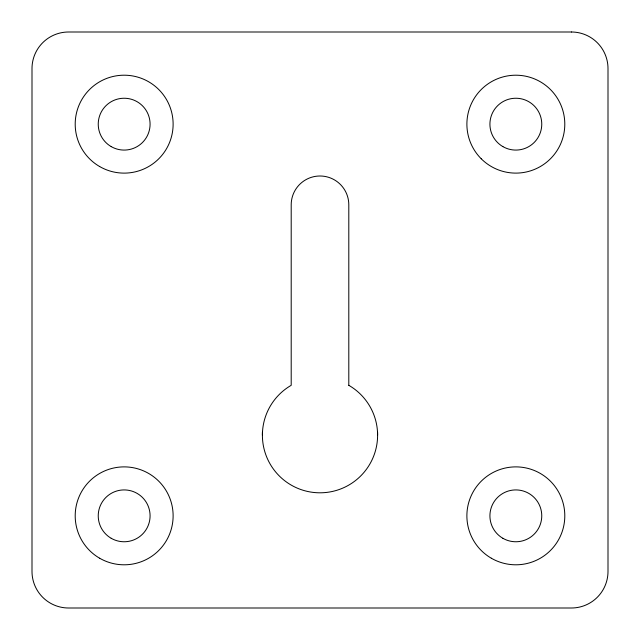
<?xml version="1.0" encoding="UTF-8"?>
<svg xmlns="http://www.w3.org/2000/svg" width="640" height="640" viewBox="0 0 640 640"><rect width="100%" height="100%" fill="white"/><g stroke="black" fill="none" stroke-linecap="round" stroke-linejoin="round"><path stroke-width="0.96" d="M377.6 432.208L377.6 435.2M262.4 432.208L262.4 435.2M571.424 32L68.576 32A36.576 36.576 0 0 0 32 68.576L32 571.424A36.576 36.576 0 0 0 68.576 608L571.424 608A36.576 36.576 0 0 0 608 571.424L608 68.576A36.576 36.576 0 0 0 571.424 32M348.8 385.32L348.8 204.8A28.8 28.8 0 0 0 320 176A28.8 28.8 0 0 0 291.2 204.8L291.2 385.32A57.6 57.6 0 0 0 275.872 472.224A57.6 57.6 0 0 0 364.128 472.224A57.6 57.6 0 0 0 348.8 385.32M502.88 146.608A25.92 25.92 0 0 0 541.76 124.16A25.92 25.92 0 0 0 502.88 101.712A25.92 25.92 0 0 0 502.88 146.608M481.224 158.776A48.96 48.96 0 0 0 563.128 136.832A48.96 48.96 0 0 0 503.168 76.872A48.96 48.96 0 0 0 481.224 158.776M491.36 558.24A48.96 48.96 0 0 0 564.8 515.84A48.96 48.96 0 0 0 491.36 473.44A48.96 48.96 0 0 0 491.36 558.24M99.68 166.56A48.96 48.96 0 0 0 173.12 124.16A48.96 48.96 0 0 0 99.68 81.76A48.96 48.96 0 0 0 99.68 166.56M99.68 558.24A48.96 48.96 0 0 0 173.12 515.84A48.96 48.96 0 0 0 99.68 473.44A48.96 48.96 0 0 0 99.68 558.24M502.88 538.288A25.92 25.92 0 0 0 541.76 515.84A25.92 25.92 0 0 0 502.88 493.392A25.92 25.92 0 0 0 502.88 538.288M111.2 538.288A25.92 25.92 0 0 0 150.08 515.84A25.92 25.92 0 0 0 111.2 493.392A25.92 25.92 0 0 0 111.2 538.288M111.2 146.608A25.92 25.92 0 0 0 150.08 124.16A25.92 25.92 0 0 0 111.2 101.712A25.92 25.92 0 0 0 111.2 146.608"/></g></svg>
